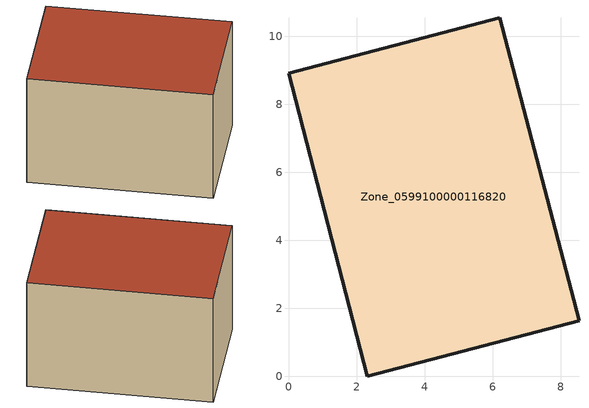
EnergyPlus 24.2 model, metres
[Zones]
Zone_0599100000116820
 floor ground (C_G): 6.21,10.55 8.54,1.64 2.32,0 0,8.92 z3.19
 wall outside (C_F): 2.32,0 8.54,1.64 6.21,10.55 0,8.92 2.32,0 z3.19:9.29
 roof outside (C_R): 8.54,1.64 6.21,10.55 0,8.92 2.32,0 z9.29
[BUILDING]
Pand.0599100000116820: North Axis=0; Terrain=City; Loads Convergence Tolerance Value=0.04; Temperature Convergence Tolerance Value=0.4; Solar Distribution=FullExterior; Maximum Number of Warmup Days=25; Minimum Number of Warmup Days=1
[Site:Location]
Rotterdam.The.Hague.AP_ZH_NLD Design_Conditions: Latitude=51.96; Longitude=4.45; Time Zone=1; Elevation=-4.5
[SITE:GROUNDTEMPERATURE:BUILDINGSURFACE]
18, 18, 18, 18, 18, 18, 18, 18, 18, 18, 18, 18
[MATERIAL] Thermal Absorptance=0.9; Solar Absorptance=0.7; Visible Absorptance=0.7
Name | Roughness | Thickness | Conductivity | Density | Specific Heat
G.TI.1946-1964 | MediumSmooth | 0.15 | 1 | 540 | 1210
F.TI.1946-1964 | Rough | 0.3 | 0.857143 | 1920 | 840
R.TI.1946-1964 | MediumRough | 0.2 | 0.277778 | 1500 | 1000
[CONSTRUCTION]
C_G: G.TI.1946-1964
C_F: F.TI.1946-1964
C_R: R.TI.1946-1964
[ZONE]
Zone_0599100000116820: Type=1; Multiplier=1; Ceiling Height=Autocalculate; Volume=Autocalculate; Floor Area=autocalculate; Part of Total Floor Area=Yes
[ZONEINFILTRATION:DESIGNFLOWRATE]
Infil_Zone_0599100000116820: Zone or ZoneList or Space or SpaceList=Zone_0599100000116820; Schedule=AlwaysOn; Design Flow Rate Calculation Method=Flow/Area; Flow Rate per Floor Area=0.003; Constant Term Coefficient=1; Temperature Term Coefficient=0; Velocity Term Coefficient=0; Velocity Squared Term Coefficient=0
[HVACTEMPLATE:ZONE:IDEALLOADSAIRSYSTEM]
Zone_0599100000116820: Maximum Heating Supply Air Temperature=50; Minimum Cooling Supply Air Temperature=13; Maximum Heating Supply Air Humidity Ratio=0.0156; Minimum Cooling Supply Air Humidity Ratio=0.0077; Heating Limit=NoLimit; Cooling Limit=NoLimit; Dehumidification Control Type=ConstantSensibleHeatRatio; Cooling Sensible Heat Ratio=0.7; Dehumidification Setpoint=60; Humidification Control Type=None; Humidification Setpoint=30; Outdoor Air Method=None; Outdoor Air Flow Rate per Person=0.00944; Outdoor Air Flow Rate per Zone Floor Area=0; Outdoor Air Flow Rate per Zone=0; Demand Controlled Ventilation Type=None; Outdoor Air Economizer Type=NoEconomizer; Heat Recovery Type=None; Sensible Heat Recovery Effectiveness=0.7; Latent Heat Recovery Effectiveness=0.65
[ZONECONTROL:THERMOSTAT]
ThermostatControl_Zone_0599100000116820: Zone or ZoneList=Zone_0599100000116820; Control Type Schedule=DualSetpointControlType; Control 1=Thermostat_Zone_0599100000116820; Temperature Difference Between Cutout And Setpoint=0
[THERMOSTATSETPOINT:DUALSETPOINT]
Thermostat_Zone_0599100000116820: Heating Setpoint Temperature Schedule=HeatingSetpoint_Zone_0599100000116820; Cooling Setpoint Temperature Schedule=CoolingSetpoint_Zone_0599100000116820
[SCHEDULE:COMPACT]
HeatingSetpoint_Zone_0599100000116820: Through: 12/31, For: AllDays, Until: 24:00, 21
CoolingSetpoint_Zone_0599100000116820: Through: 12/31, For: AllDays, Until: 24:00, 24
DualSetpointControlType: Through: 12/31, For: AllDays, Until: 24:00, 4
AlwaysOn: Through: 12/31, For: AllDays, Until: 24:00, 1
